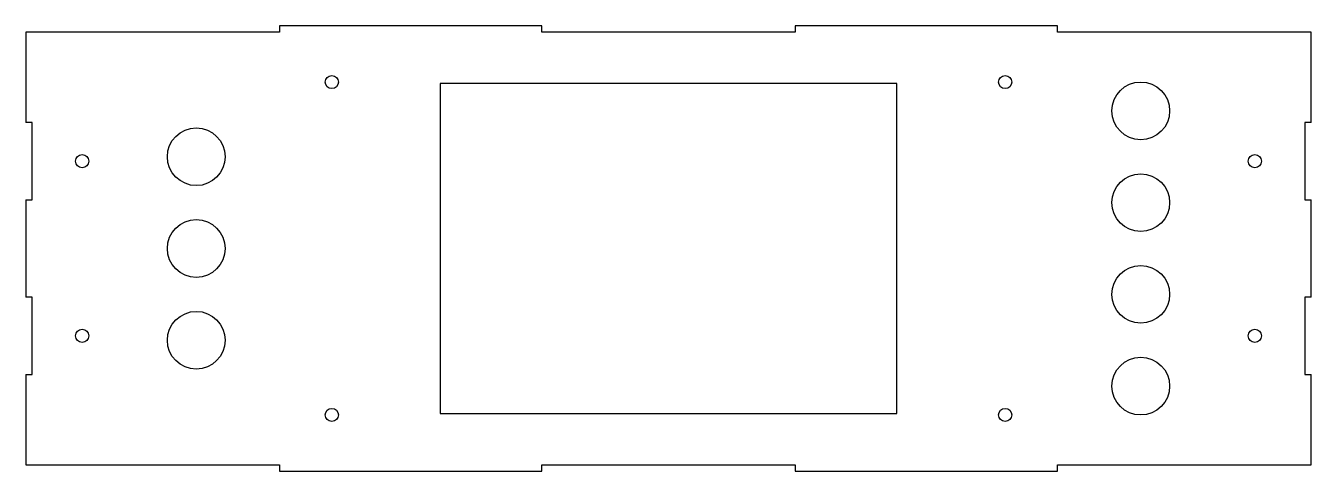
# Model space of a CAD drawing. Header units: millimetres. Extents: x -245 to 245, y -85 to 85.
import ezdxf

# ---------------------------------------------------------------- set-up
doc = ezdxf.new("R2010")
doc.units = ezdxf.units.MM

msp = doc.modelspace()

# ---------------------------------------------------------------- linework, layer by layer
at = {"color": 7, "linetype": 'Continuous', "lineweight": 25}
for p, q in [((-48.33, 85), (-148.33, 85)), ((-148.33, 85), (-148.33, 82.5)), ((-48.33, 82.5), (-48.33, 85)), ((148.33, 85), (48.33, 85)), ((48.33, 85), (48.33, 82.5)), ((148.33, 82.5), (148.33, 85)), ((-148.33, 82.5), (-245, 82.5)), ((-245, 82.5), (-245, 48.08)), ((48.33, 82.5), (-48.33, 82.5)), ((245, 82.5), (148.33, 82.5)), ((245, 48.08), (245, 82.5)), ((-87, 63), (-87, -63)), ((87, 63), (-87, 63)), ((87, -63), (87, 63)), ((-242.5, 48.08), (-245, 48.08)), ((-242.5, 18.58), (-242.5, 48.08)), ((242.5, 48.08), (242.5, 18.58)), ((245, 48.08), (242.5, 48.08)), ((-245, 18.58), (-242.5, 18.58)), ((-245, 18.58), (-245, -18.58)), ((242.5, 18.58), (245, 18.58)), ((245, -18.58), (245, 18.58)), ((-242.5, -18.58), (-245, -18.58)), ((-242.5, -48.08), (-242.5, -18.58)), ((242.5, -18.58), (242.5, -48.08)), ((245, -18.58), (242.5, -18.58)), ((-245, -48.08), (-242.5, -48.08)), ((-245, -48.08), (-245, -82.5)), ((242.5, -48.08), (245, -48.08)), ((245, -82.5), (245, -48.08)), ((-87, -63), (87, -63)), ((-245, -82.5), (-148.33, -82.5)), ((-148.33, -82.5), (-148.33, -85)), ((-48.33, -85), (-48.33, -82.5)), ((-48.33, -82.5), (48.33, -82.5)), ((48.33, -82.5), (48.33, -85)), ((148.33, -85), (148.33, -82.5)), ((148.33, -82.5), (245, -82.5)), ((-148.33, -85), (-48.33, -85)), ((48.33, -85), (148.33, -85))]:
    msp.add_line(p, q, dxfattribs=at)
for centre, radius in [((-128.33, 63.5), 2.5), ((128.33, 63.5), 2.5), ((180, 52.5), 11), ((-180, 35), 11), ((-223.5, 33.33), 2.5), ((223.5, 33.33), 2.5), ((180, 17.5), 11), ((-180, 0), 11), ((180, -17.5), 11), ((-180, -35), 11), ((-223.5, -33.33), 2.5), ((223.5, -33.33), 2.5), ((180, -52.5), 11), ((-128.33, -63.5), 2.5), ((128.33, -63.5), 2.5)]:
    msp.add_circle(centre, radius, dxfattribs=at)

doc.saveas('drawing.dxf')
